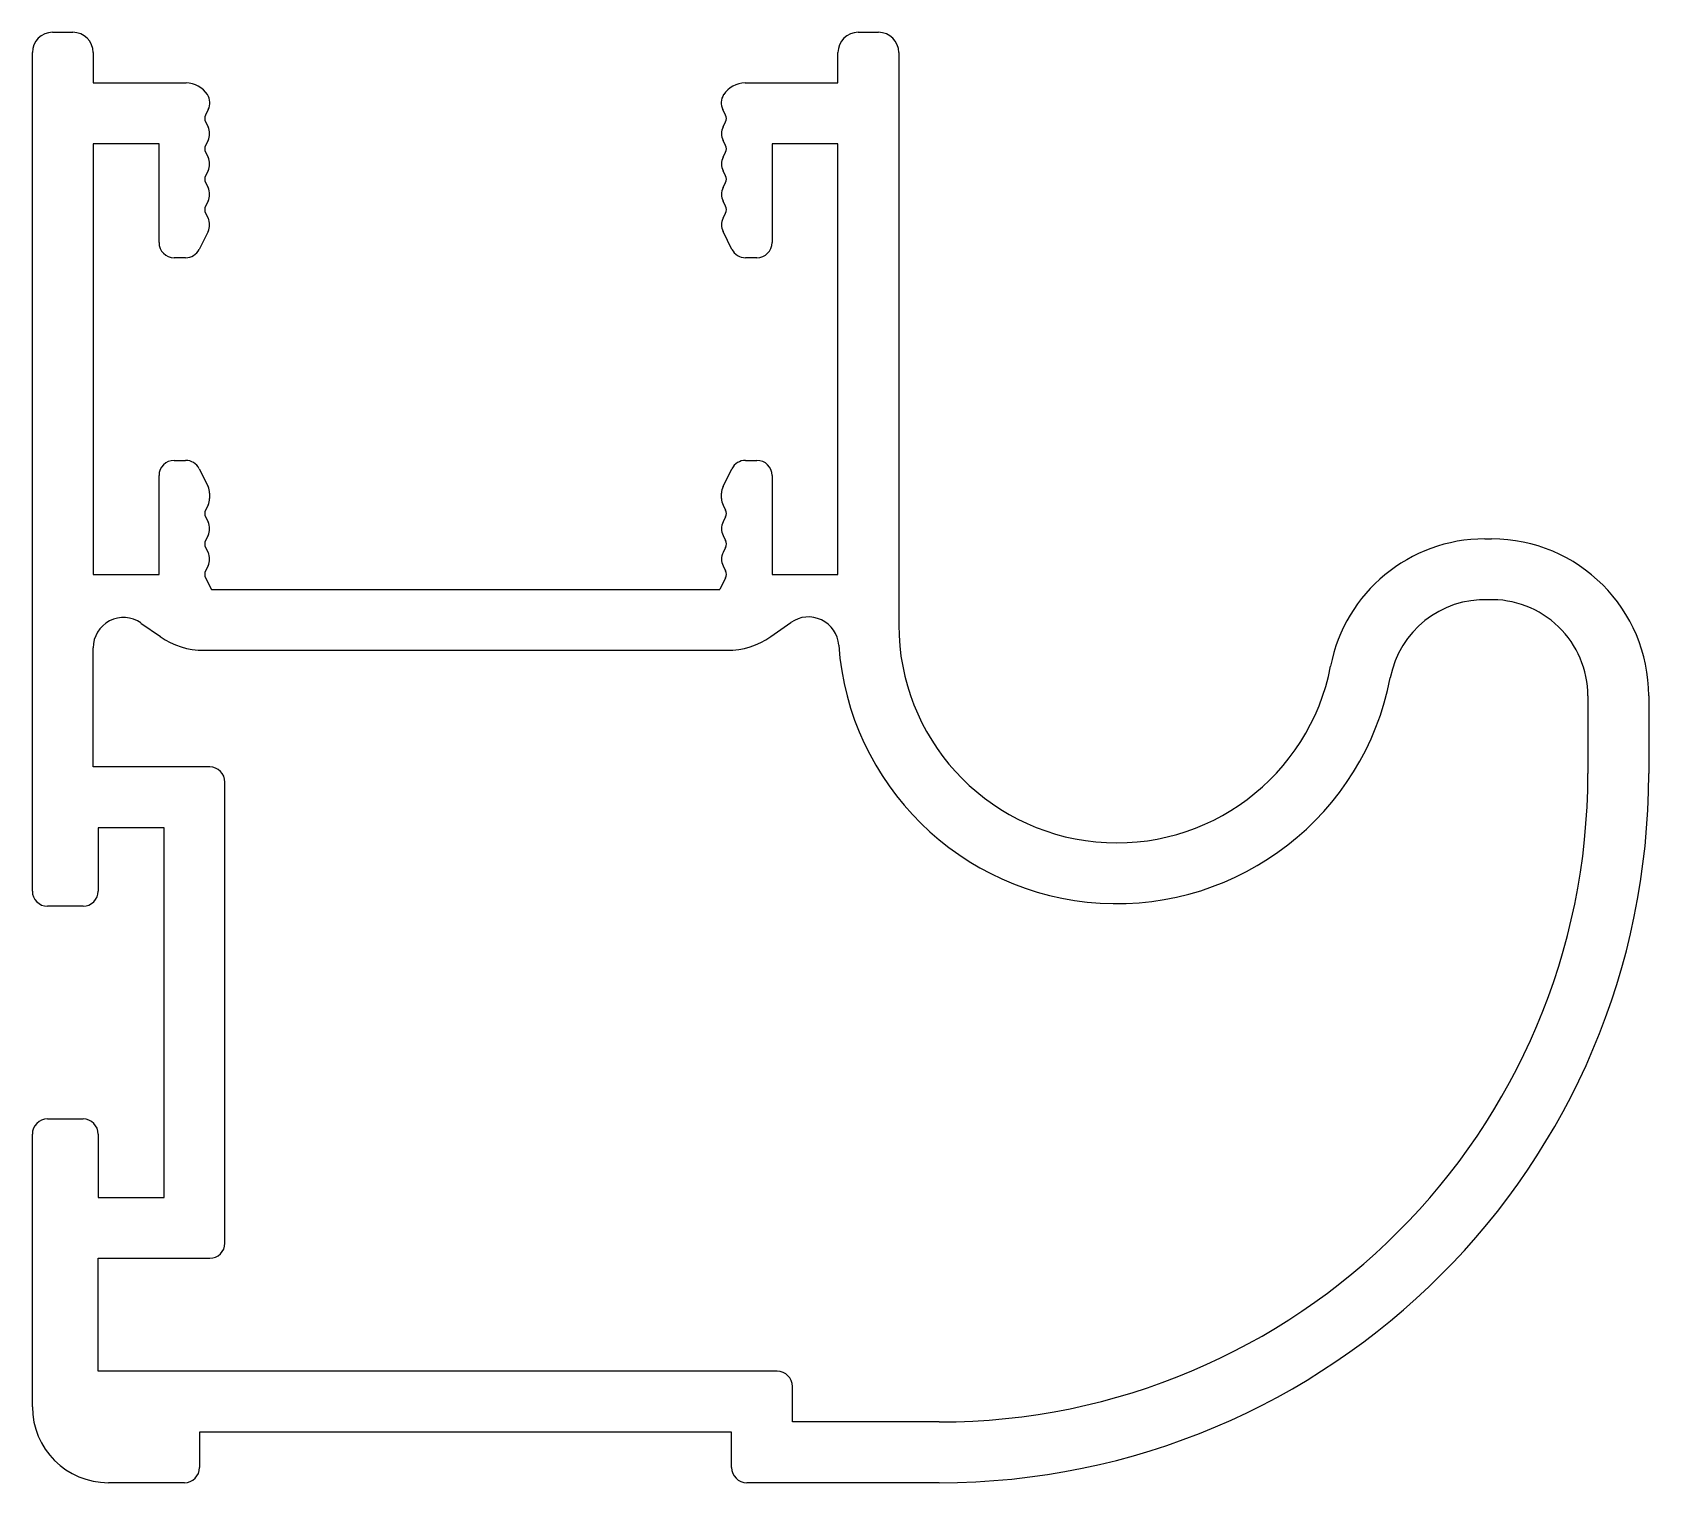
# Model space of a CAD drawing. Extents: x 2.3 to 34.2, y 2.2 to 30.9.
import ezdxf

# ---------------------------------------------------------------- set-up
doc = ezdxf.new("R2010")
doc.units = 0
doc.layers.get('0').update_dxf_attribs({"linetype": 'CONTINUOUS'})

msp = doc.modelspace()

# ---------------------------------------------------------------- linework, layer by layer
for p, q in [((2.699, 30.851), (3.099, 30.851)), ((18.599, 30.851), (18.999, 30.851)), ((2.299, 13.899), (2.299, 30.451)), ((3.499, 30.451), (3.499, 29.851)), ((18.199, 29.851), (18.199, 30.451)), ((19.399, 30.451), (19.399, 19.151)), ((3.499, 29.851), (5.334, 29.851)), ((16.364, 29.851), (18.199, 29.851)), ((5.77, 29.325), (5.717, 29.218)), ((5.717, 29.084), (5.766, 28.985)), ((15.98, 29.218), (15.927, 29.325)), ((15.931, 28.985), (15.98, 29.084)), ((5.766, 28.717), (5.717, 28.618)), ((15.98, 28.618), (15.931, 28.717)), ((3.499, 28.651), (3.499, 20.151)), ((4.799, 28.651), (3.499, 28.651)), ((4.799, 26.701), (4.799, 28.651)), ((5.717, 28.484), (5.766, 28.385)), ((15.931, 28.385), (15.98, 28.484)), ((16.899, 28.651), (16.899, 26.701)), ((18.199, 28.651), (16.899, 28.651)), ((18.199, 20.151), (18.199, 28.651)), ((5.766, 28.117), (5.717, 28.018)), ((15.98, 28.018), (15.931, 28.117)), ((5.717, 27.884), (5.766, 27.785)), ((15.931, 27.785), (15.98, 27.884)), ((5.766, 27.517), (5.717, 27.418)), ((15.98, 27.418), (15.931, 27.517)), ((5.717, 27.284), (5.766, 27.185)), ((15.931, 27.185), (15.98, 27.284)), ((5.766, 26.917), (5.591, 26.567)), ((16.106, 26.567), (15.931, 26.917)), ((5.323, 26.401), (5.099, 26.401)), ((16.599, 26.401), (16.374, 26.401)), ((5.099, 22.401), (5.323, 22.401)), ((16.374, 22.401), (16.599, 22.401)), ((4.799, 20.151), (4.799, 22.101)), ((5.591, 22.235), (5.766, 21.885)), ((15.931, 21.885), (16.106, 22.235)), ((16.899, 22.101), (16.899, 20.151)), ((5.798, 21.751), (5.798, 21.651)), ((15.899, 21.651), (15.899, 21.751)), ((5.766, 21.517), (5.717, 21.418)), ((15.931, 21.517), (15.98, 21.418)), ((5.717, 21.284), (5.766, 21.185)), ((15.98, 21.284), (15.931, 21.185)), ((5.766, 20.917), (5.717, 20.818)), ((15.931, 20.917), (15.98, 20.818)), ((30.965, 20.851), (31.099, 20.851)), ((5.717, 20.684), (5.766, 20.585)), ((15.98, 20.684), (15.931, 20.585)), ((3.499, 20.151), (4.799, 20.151)), ((5.766, 20.317), (5.717, 20.218)), ((15.931, 20.317), (15.98, 20.218)), ((16.899, 20.151), (18.199, 20.151)), ((5.717, 20.084), (5.833, 19.851)), ((5.833, 19.851), (15.864, 19.851)), ((15.98, 20.084), (15.864, 19.851)), ((4.443, 19.19), (4.825, 18.923)), ((16.872, 18.923), (17.271, 19.201)), ((3.499, 16.349), (3.499, 18.699)), ((5.685, 18.651), (16.012, 18.651)), ((32.999, 17.751), (32.999, 16.219)), ((34.199, 17.751), (34.199, 16.219)), ((5.799, 16.349), (3.499, 16.349)), ((6.099, 6.949), (6.099, 16.049)), ((3.599, 15.149), (3.599, 13.899)), ((4.899, 15.149), (3.599, 15.149)), ((4.899, 7.849), (4.899, 15.149)), ((3.299, 13.599), (2.599, 13.599)), ((2.599, 9.399), (3.299, 9.399)), ((2.299, 3.719), (2.299, 9.099)), ((3.599, 9.099), (3.599, 7.849)), ((3.599, 7.849), (4.899, 7.849)), ((3.599, 4.419), (3.599, 6.649)), ((3.599, 6.649), (5.799, 6.649)), ((16.999, 4.419), (3.599, 4.419)), ((17.299, 3.419), (17.299, 4.119)), ((5.599, 3.219), (5.599, 2.519)), ((16.099, 3.219), (5.599, 3.219)), ((16.099, 2.519), (16.099, 3.219)), ((20.199, 3.419), (17.299, 3.419)), ((5.299, 2.219), (3.799, 2.219)), ((20.199, 2.219), (16.399, 2.219))]:
    msp.add_line(p, q)
for centre, radius, start, end in [((2.699, 30.451), 0.4, 90, 180), ((3.099, 30.451), 0.4, 0, 90), ((18.599, 30.451), 0.4, 90, 180), ((18.999, 30.451), 0.4, 0, 90), ((5.334, 29.351), 0.5, 32.6921, 90), ((16.364, 29.351), 0.5, 90, 147.3079), ((5.502, 29.459), 0.3, 333.4349, 32.6921), ((16.195, 29.459), 0.3, 147.3079, 206.5651), ((5.851, 29.151), 0.15, 153.4349, 206.5651), ((15.846, 29.151), 0.15, 333.4349, 26.5651), ((5.498, 28.851), 0.3, 333.4349, 26.5651), ((16.199, 28.851), 0.3, 153.4349, 206.5651), ((5.851, 28.551), 0.15, 153.4349, 206.5651), ((15.846, 28.551), 0.15, 333.4349, 26.5651), ((5.498, 28.251), 0.3, 333.4349, 26.5651), ((16.199, 28.251), 0.3, 153.4349, 206.5651), ((5.851, 27.951), 0.15, 153.4349, 206.5651), ((5.498, 27.651), 0.3, 333.4349, 26.5651), ((16.199, 27.651), 0.3, 153.4349, 206.5651), ((15.846, 27.951), 0.15, 333.4349, 26.5651), ((5.851, 27.351), 0.15, 153.4349, 206.5651), ((5.498, 27.051), 0.3, 333.4349, 26.5651), ((16.199, 27.051), 0.3, 153.4349, 206.5651), ((15.846, 27.351), 0.15, 333.4349, 26.5651), ((5.099, 26.701), 0.3, 180, 270), ((5.323, 26.701), 0.3, 270, 333.4349), ((16.374, 26.701), 0.3, 206.5651, 270), ((16.599, 26.701), 0.3, 270, 0), ((5.099, 22.101), 0.3, 90, 180), ((5.323, 22.101), 0.3, 26.5651, 90), ((16.374, 22.101), 0.3, 90, 153.4349), ((16.599, 22.101), 0.3, 360, 90), ((5.498, 21.751), 0.3, 0, 26.5651), ((16.199, 21.751), 0.3, 153.4349, 180), ((5.851, 21.351), 0.15, 153.4349, 206.5651), ((5.498, 21.651), 0.3, 333.4349, 0), ((16.199, 21.651), 0.3, 180, 206.5651), ((15.846, 21.351), 0.15, 333.4349, 26.5651), ((5.498, 21.051), 0.3, 333.4349, 26.5651), ((16.199, 21.051), 0.3, 153.4349, 206.5651), ((5.851, 20.751), 0.15, 153.4349, 206.5651), ((15.846, 20.751), 0.15, 333.4349, 26.5651), ((30.965, 17.751), 3.1, 90, 169.0945), ((31.099, 17.751), 3.1, 0, 90), ((5.498, 20.451), 0.3, 333.4349, 26.5651), ((16.199, 20.451), 0.3, 153.4349, 206.5651), ((5.851, 20.151), 0.15, 153.4349, 206.5651), ((15.846, 20.151), 0.15, 333.4349, 26.5651), ((30.965, 17.751), 1.9, 87.9846, 169.0945), ((31.099, 17.751), 1.9, 0, 92.0154), ((4.099, 18.699), 0.6, 55, 180), ((17.615, 18.71), 0.6, 4.1495, 125), ((23.699, 19.151), 4.3, 180, 349.0945), ((5.685, 20.151), 1.5, 235, 270), ((16.012, 20.151), 1.5, 270, 305), ((23.699, 19.151), 5.5, 184.1495, 349.0945), ((5.799, 16.049), 0.3, 0, 90), ((20.199, 16.219), 12.8, 270, 0), ((20.199, 16.219), 14, 270, 0), ((2.599, 13.899), 0.3, 180, 270), ((3.299, 13.899), 0.3, 270, 0), ((2.599, 9.099), 0.3, 90, 180), ((3.299, 9.099), 0.3, 0, 90), ((5.799, 6.949), 0.3, 270, 0), ((16.999, 4.119), 0.3, 0, 90), ((3.799, 3.719), 1.5, 180, 270), ((5.299, 2.519), 0.3, 270, 0), ((16.399, 2.519), 0.3, 180, 270)]:
    msp.add_arc(centre, radius, start, end)

doc.saveas('drawing.dxf')
